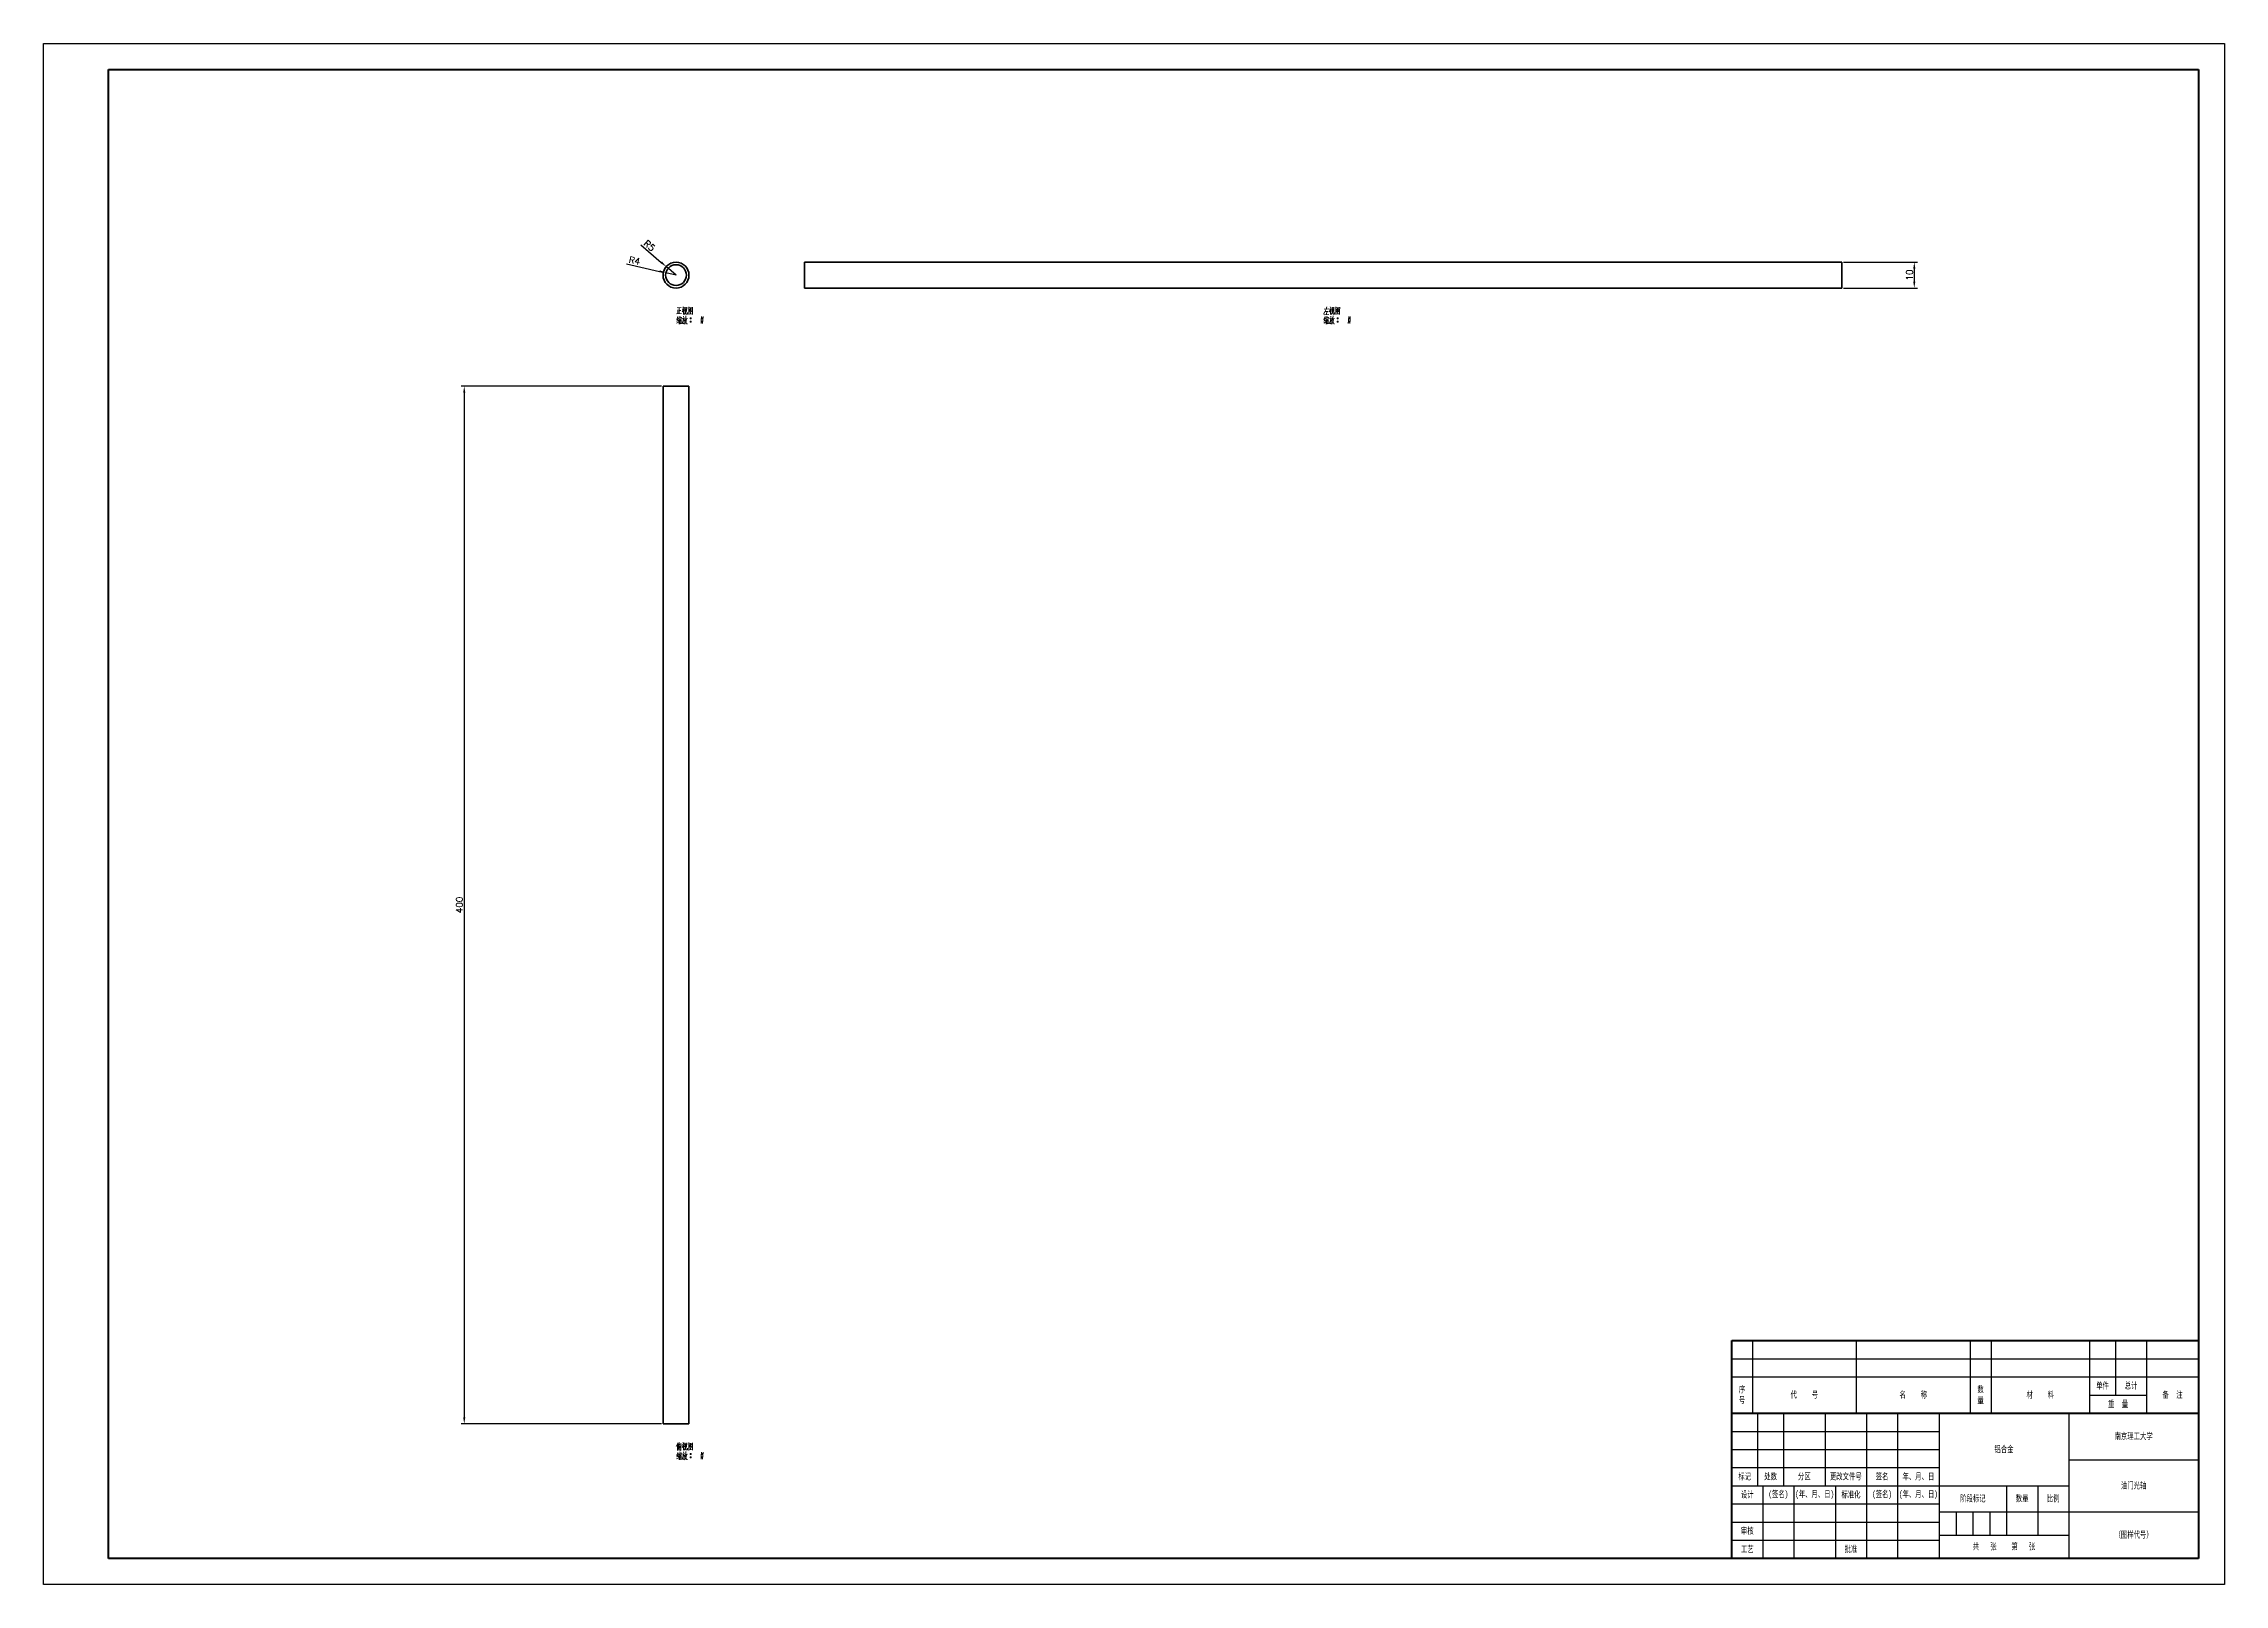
# Model space of a CAD drawing. Header units: millimetres. Extents: x 1577 to 2418, y 546 to 1140.
import ezdxf

# ---------------------------------------------------------------- set-up
doc = ezdxf.new("R2010")
doc.units = ezdxf.units.MM
doc.header["$LTSCALE"] = 0.3
for name, color, linetype, lineweight in [('尺寸线', 3, 'Continuous', 25), ('粗实线', 7, 'Continuous', 50), ('细实线', 7, 'Continuous', 25), ('细文本', 7, 'Continuous', 25)]:
    doc.layers.add(name, color=color, linetype=linetype, lineweight=lineweight)
doc.styles.add('NUT Standard', font='simfang.ttf', dxfattribs={"width": 0.7, "height": 2.5})
doc.styles.get("Standard").update_dxf_attribs({"font": 'txt', "bigfont": 'gbcbig.shx'})
doc.dimstyles.new('ISO-25', dxfattribs={"dimtxt": 2.5, "dimasz": 2.5, "dimexe": 1.25, "dimexo": 0.625, "dimtad": 1, "dimtxsty": 'Standard', "dimcen": 2.5, "dimadec": 0, "dimazin": 0, "dimtfac": 1, "dimtmove": 0, "dimatfit": 3, "dimfxl": 1, "dimarcsym": 0})

# ---------------------------------------------------------------- blocks, each defined once
blk = doc.blocks.new('*D9')
at = {"layer": 'Defpoints', "color": 0, "transparency": 16777216}
for p in [(1816.1, 1008.23), (1739.44, 608.23), (1816.1, 608.23)]:
    blk.add_point(p, dxfattribs=at)
at = {"layer": '尺寸线', "color": 0, "lineweight": -2, "transparency": 16777216}
for p, q in [((1815.47, 1008.23), (1738.19, 1008.23)), ((1739.44, 1005.73), (1739.44, 610.73)), ((1815.47, 608.23), (1738.19, 608.23))]:
    blk.add_line(p, q, dxfattribs=at)
at = {"layer": '尺寸线', "color": 0, "transparency": 16777216}
for points in [[(1739.02, 1005.73), (1739.85, 1005.73), (1739.44, 1008.23)], [(1739.02, 610.73), (1739.85, 610.73), (1739.44, 608.23)]]:
    blk.add_solid(points, dxfattribs=at)
at = {"layer": '尺寸线', "color": 0, "transparency": 16777216, "insert": (1737.56, 808.23), "char_height": 2.5, "attachment_point": 5, "rotation": 90}
blk.add_mtext('400', dxfattribs=at)
blk = doc.blocks.new('*D10')
at = {"layer": 'Defpoints', "color": 0, "transparency": 16777216}
for p in [(2270.67, 1056.06), (2270.67, 1046.06), (2298.63, 1046.06)]:
    blk.add_point(p, dxfattribs=at)
at = {"layer": '尺寸线', "color": 0, "lineweight": -2, "transparency": 16777216}
for p, q in [((2271.29, 1056.06), (2299.88, 1056.06)), ((2298.63, 1053.56), (2298.63, 1048.56)), ((2271.29, 1046.06), (2299.88, 1046.06))]:
    blk.add_line(p, q, dxfattribs=at)
at = {"layer": '尺寸线', "color": 0, "transparency": 16777216}
for points in [[(2298.22, 1053.56), (2299.05, 1053.56), (2298.63, 1056.06)], [(2298.22, 1048.56), (2299.05, 1048.56), (2298.63, 1046.06)]]:
    blk.add_solid(points, dxfattribs=at)
at = {"layer": '尺寸线', "color": 0, "transparency": 16777216, "insert": (2296.76, 1051.06), "char_height": 2.5, "attachment_point": 5, "rotation": 90}
blk.add_mtext('10', dxfattribs=at)
blk = doc.blocks.new('*D11')
at = {"layer": 'Defpoints', "color": 0, "transparency": 16777216}
for p in [(1817.2, 1051.95), (1821.1, 1051.06)]:
    blk.add_point(p, dxfattribs=at)
at = {"layer": '尺寸线', "color": 0, "lineweight": -2, "transparency": 16777216}
for p, q in [((1802.07, 1055.4), (1814.76, 1052.51)), ((1821.1, 1051.06), (1817.2, 1051.95))]:
    blk.add_line(p, q, dxfattribs=at)
at = {"layer": '尺寸线', "color": 0, "transparency": 16777216}
blk.add_solid([(1814.85, 1052.91), (1814.67, 1052.1), (1817.2, 1051.95)], dxfattribs=at)
at = {"layer": '尺寸线', "color": 0, "transparency": 16777216, "insert": (1805.13, 1056.63), "char_height": 2.5, "attachment_point": 5, "rotation": 347.1546}
blk.add_mtext('R4', dxfattribs=at)
blk = doc.blocks.new('*D12')
at = {"layer": 'Defpoints', "color": 0, "transparency": 16777216}
for p in [(1817.32, 1054.33), (1821.1, 1051.06)]:
    blk.add_point(p, dxfattribs=at)
at = {"layer": '尺寸线', "color": 0, "lineweight": -2, "transparency": 16777216}
for p, q in [((1807.57, 1062.76), (1815.43, 1055.97)), ((1821.1, 1051.06), (1817.32, 1054.33))]:
    blk.add_line(p, q, dxfattribs=at)
at = {"layer": '尺寸线', "color": 0, "transparency": 16777216}
blk.add_solid([(1815.7, 1056.28), (1815.15, 1055.65), (1817.32, 1054.33)], dxfattribs=at)
at = {"layer": '尺寸线', "color": 0, "transparency": 16777216, "insert": (1810.85, 1062.41), "char_height": 2.5, "attachment_point": 5, "rotation": 319.14542}
blk.add_mtext('R5', dxfattribs=at)

msp = doc.modelspace()

# ---------------------------------------------------------------- linework, layer by layer
at = {"color": 7, "lineweight": 35}
for p, q in [((1870.665, 1051.063), (1870.665, 1056.063)), ((1870.665, 1056.063), (2270.665, 1056.063)), ((2270.665, 1051.063), (2270.665, 1056.063)), ((1870.665, 1046.063), (1870.665, 1051.063)), ((1870.665, 1046.063), (2270.665, 1046.063)), ((2270.665, 1046.063), (2270.665, 1051.063)), ((1816.099, 1008.226), (1816.099, 608.226)), ((1816.099, 1008.226), (1826.099, 1008.226)), ((1826.099, 1008.226), (1826.099, 608.226)), ((1816.099, 608.226), (1826.099, 608.226))]:
    msp.add_line(p, q, dxfattribs=at)
msp.add_line((2408.22, 640.299), (2408.22, 556.299))
at = {"color": 7, "lineweight": 13}
for points in [[(1821.274, 1036.088), (1823.234, 1036.193)], [(1821.834, 1035.038), (1821.379, 1033.953)], [(1821.554, 1038.503), (1823.059, 1038.573)], [(1821.834, 1037.698), (1821.834, 1036.123)], [(1822.149, 1034.723), (1822.044, 1034.163)], [(1822.149, 1034.583), (1823.199, 1034.723)], [(1822.324, 1038.503), (1822.324, 1037.348), (1822.324, 1036.158)], [(1822.324, 1037.383), (1822.954, 1037.453)], [(1822.534, 1035.213), (1822.709, 1034.828)], [(1823.234, 1034.828), (1823.094, 1034.373)], [(1824.144, 1038.118), (1823.969, 1037.628), (1823.479, 1036.893)], [(1824.004, 1034.443), (1823.899, 1033.533), (1823.794, 1033.113), (1823.479, 1032.238)], [(1823.514, 1037.908), (1824.074, 1037.978)], [(1823.514, 1034.373), (1824.564, 1034.513)], [(1823.794, 1038.783), (1824.074, 1038.363)], [(1823.969, 1037.628), (1823.969, 1035.843)], [(1823.969, 1037.453), (1824.284, 1037.138)], [(1824.004, 1035.283), (1824.109, 1034.723)], [(1824.074, 1035.843), (1824.354, 1036.123)], [(1824.354, 1036.123), (1824.599, 1036.473)], [(1824.564, 1038.748), (1824.564, 1037.068)], [(1825.229, 1038.573), (1824.564, 1038.503)], [(1824.774, 1037.103), (1824.599, 1036.473)], [(1824.844, 1034.583), (1824.704, 1033.953)], [(1824.879, 1038.153), (1824.774, 1037.103)], [(1824.914, 1035.318), (1824.844, 1034.583)], [(1824.914, 1036.123), (1824.914, 1037.208)], [(1825.054, 1036.018), (1824.914, 1036.123)], [(1825.474, 1036.018), (1825.054, 1036.018)], [(1825.159, 1036.998), (1825.229, 1038.678)], [(1825.474, 1036.648), (1825.474, 1036.018)], [(1825.999, 1038.783), (1825.999, 1037.313), (1825.999, 1035.808)], [(1825.999, 1038.748), (1825.999, 1037.348), (1825.999, 1035.948)], [(1827.469, 1038.608), (1825.999, 1038.468)], [(1825.999, 1036.053), (1827.364, 1036.158)], [(1826.069, 1036.858), (1826.559, 1037.278)], [(1826.769, 1038.328), (1826.209, 1037.523)], [(1826.524, 1037.768), (1827.224, 1037.033)], [(1826.524, 1036.683), (1826.874, 1036.298)], [(1826.559, 1037.978), (1827.014, 1038.048)], [(1826.559, 1037.278), (1826.769, 1037.558)], [(1826.559, 1034.513), (1826.874, 1034.513)], [(1826.629, 1037.068), (1826.874, 1036.788)], [(1826.769, 1037.558), (1827.119, 1038.188)], [(1827.224, 1037.033), (1827.399, 1037.068)], [(1827.434, 1035.878), (1827.434, 1035.983), (1827.364, 1036.158)], [(1827.434, 1035.983), (1827.434, 1037.348), (1827.469, 1038.748)], [(1830.969, 1035.143), (1830.864, 1033.743), (1830.759, 1032.343)], [(1831.004, 1034.513), (1831.319, 1034.513)], [(1831.564, 1035.143), (1831.459, 1033.743), (1831.354, 1032.343)], [(2071.365, 1036.893), (2070.805, 1036.018)], [(2071.4, 1035.038), (2070.946, 1033.953)], [(2071.015, 1037.873), (2072.835, 1038.013)], [(2071.12, 1035.773), (2072.835, 1035.878)], [(2071.821, 1037.943), (2071.365, 1036.893)], [(2071.506, 1036.963), (2072.59, 1037.068)], [(2071.715, 1034.723), (2071.61, 1034.163)], [(2071.715, 1034.583), (2072.765, 1034.723)], [(2072.03, 1038.888), (2071.821, 1037.943)], [(2072.03, 1036.998), (2071.995, 1035.808)], [(2072.1, 1035.213), (2072.275, 1034.828)], [(2072.8, 1034.828), (2072.66, 1034.373)], [(2073.71, 1038.118), (2073.535, 1037.628), (2073.045, 1036.893)], [(2073.571, 1034.443), (2073.465, 1033.533), (2073.36, 1033.113), (2073.045, 1032.238)], [(2073.08, 1037.908), (2073.64, 1037.978)], [(2073.08, 1034.373), (2074.131, 1034.513)], [(2073.36, 1038.783), (2073.64, 1038.363)], [(2073.535, 1037.628), (2073.535, 1035.843)], [(2073.535, 1037.453), (2073.85, 1037.138)], [(2073.571, 1035.283), (2073.675, 1034.723)], [(2073.64, 1035.843), (2073.92, 1036.123)], [(2073.92, 1036.123), (2074.165, 1036.473)], [(2074.131, 1038.748), (2074.131, 1037.068)], [(2074.795, 1038.573), (2074.131, 1038.503)], [(2074.34, 1037.103), (2074.165, 1036.473)], [(2074.41, 1034.583), (2074.27, 1033.953)], [(2074.446, 1038.153), (2074.34, 1037.103)], [(2074.48, 1035.318), (2074.41, 1034.583)], [(2074.48, 1036.123), (2074.48, 1037.208)], [(2074.62, 1036.018), (2074.48, 1036.123)], [(2075.04, 1036.018), (2074.62, 1036.018)], [(2074.725, 1036.998), (2074.795, 1038.678)], [(2075.04, 1036.648), (2075.04, 1036.018)], [(2075.565, 1038.783), (2075.565, 1037.313), (2075.565, 1035.808)], [(2075.565, 1038.748), (2075.565, 1037.348), (2075.565, 1035.948)], [(2077.035, 1038.608), (2075.565, 1038.468)], [(2075.565, 1036.053), (2076.93, 1036.158)], [(2075.635, 1036.858), (2076.125, 1037.278)], [(2076.335, 1038.328), (2075.775, 1037.523)], [(2076.09, 1037.768), (2076.79, 1037.033)], [(2076.09, 1036.683), (2076.44, 1036.298)], [(2076.125, 1037.978), (2076.58, 1038.048)], [(2076.125, 1037.278), (2076.335, 1037.558)], [(2076.125, 1034.513), (2076.44, 1034.513)], [(2076.196, 1037.068), (2076.44, 1036.788)], [(2076.335, 1037.558), (2076.685, 1038.188)], [(2076.79, 1037.033), (2076.965, 1037.068)], [(2077, 1035.878), (2077, 1035.983), (2076.93, 1036.158)], [(2077, 1035.983), (2077, 1037.348), (2077.035, 1038.748)], [(2080.535, 1035.143), (2080.43, 1033.743), (2080.325, 1032.343)], [(2080.571, 1034.513), (2080.885, 1034.513)], [(2081.131, 1035.143), (2081.025, 1033.743), (2080.92, 1032.343)], [(1821.309, 1032.588), (1822.009, 1032.973)], [(1821.764, 1034.023), (1821.344, 1033.883)], [(1821.414, 1033.253), (1821.939, 1033.428)], [(1821.904, 1034.268), (1821.449, 1033.253)], [(1822.219, 1033.743), (1821.904, 1033.253)], [(1822.394, 1034.303), (1822.219, 1033.743)], [(1822.254, 1033.813), (1822.254, 1032.098)], [(1822.464, 1034.023), (1823.164, 1034.128)], [(1822.534, 1033.603), (1822.569, 1032.203)], [(1822.534, 1033.498), (1823.059, 1033.568)], [(1822.569, 1032.938), (1822.954, 1033.008)], [(1823.024, 1032.448), (1822.604, 1032.378)], [(1822.779, 1034.058), (1822.709, 1033.498)], [(1823.094, 1033.673), (1823.024, 1032.273)], [(1824.319, 1033.953), (1824.214, 1033.113), (1824.074, 1032.273), (1823.864, 1032.553)], [(1823.934, 1033.778), (1824.319, 1033.848)], [(1824.704, 1032.693), (1824.319, 1032.168)], [(1824.704, 1033.953), (1824.529, 1033.393)], [(1824.634, 1033.708), (1825.194, 1032.273)], [(1824.984, 1033.323), (1824.704, 1032.693)], [(1824.774, 1034.198), (1825.474, 1034.338)], [(1825.194, 1034.268), (1824.984, 1033.323)], [(1825.194, 1032.273), (1825.509, 1032.273)], [(1826.524, 1034.408), (1826.909, 1034.408)], [(1826.524, 1033.148), (1826.909, 1033.148)], [(1826.559, 1034.268), (1826.874, 1034.268)], [(1826.559, 1033.253), (1826.874, 1033.253)], [(1826.559, 1033.008), (1826.874, 1033.008)], [(1830.969, 1034.408), (1831.354, 1034.408)], [(1830.969, 1033.148), (1831.354, 1033.148)], [(1831.004, 1034.268), (1831.319, 1034.268)], [(1831.004, 1033.253), (1831.319, 1033.253)], [(1831.004, 1033.008), (1831.319, 1033.008)], [(2070.875, 1032.588), (2071.575, 1032.973)], [(2071.33, 1034.023), (2070.91, 1033.883)], [(2070.98, 1033.253), (2071.506, 1033.428)], [(2071.47, 1034.268), (2071.015, 1033.253)], [(2071.785, 1033.743), (2071.47, 1033.253)], [(2071.96, 1034.303), (2071.785, 1033.743)], [(2071.821, 1033.813), (2071.821, 1032.098)], [(2072.03, 1034.023), (2072.73, 1034.128)], [(2072.1, 1033.603), (2072.135, 1032.203)], [(2072.1, 1033.498), (2072.625, 1033.568)], [(2072.135, 1032.938), (2072.52, 1033.008)], [(2072.59, 1032.448), (2072.17, 1032.378)], [(2072.345, 1034.058), (2072.275, 1033.498)], [(2072.66, 1033.673), (2072.59, 1032.273)], [(2073.885, 1033.953), (2073.78, 1033.113), (2073.64, 1032.273), (2073.43, 1032.553)], [(2073.5, 1033.778), (2073.885, 1033.848)], [(2074.27, 1032.693), (2073.885, 1032.168)], [(2074.27, 1033.953), (2074.095, 1033.393)], [(2074.2, 1033.708), (2074.76, 1032.273)], [(2074.55, 1033.323), (2074.27, 1032.693)], [(2074.34, 1034.198), (2075.04, 1034.338)], [(2074.76, 1034.268), (2074.55, 1033.323)], [(2074.76, 1032.273), (2075.075, 1032.273)], [(2076.09, 1034.408), (2076.475, 1034.408)], [(2076.09, 1033.148), (2076.475, 1033.148)], [(2076.125, 1034.268), (2076.44, 1034.268)], [(2076.125, 1033.253), (2076.44, 1033.253)], [(2076.125, 1033.008), (2076.44, 1033.008)], [(2080.535, 1034.408), (2080.92, 1034.408)], [(2080.535, 1033.148), (2080.92, 1033.148)], [(2080.571, 1034.268), (2080.885, 1034.268)], [(2080.571, 1033.253), (2080.885, 1033.253)], [(2080.571, 1033.008), (2080.885, 1033.008)], [(1821.904, 601.051), (1821.204, 599.441)], [(1821.834, 597.201), (1821.379, 596.116)], [(1821.659, 600.386), (1821.659, 599.161), (1821.659, 597.901)], [(1821.939, 598.636), (1821.764, 598.006)], [(1822.044, 599.266), (1821.939, 598.636)], [(1822.079, 600.561), (1822.044, 599.266)], [(1822.079, 600.316), (1823.199, 600.491)], [(1822.359, 599.686), (1822.114, 599.231)], [(1822.464, 600.211), (1822.359, 599.686)], [(1822.359, 599.686), (1822.359, 597.936)], [(1822.464, 601.016), (1822.674, 600.526)], [(1822.464, 599.511), (1823.269, 599.651)], [(1822.534, 599.266), (1822.674, 598.846)], [(1822.534, 597.376), (1822.709, 596.991)], [(1822.919, 597.901), (1822.639, 598.356)], [(1822.919, 600.316), (1822.919, 599.126), (1822.919, 597.901)], [(1824.144, 600.281), (1823.969, 599.791), (1823.479, 599.056)], [(1823.514, 600.071), (1824.074, 600.141)], [(1823.794, 600.946), (1824.074, 600.526)], [(1823.969, 599.791), (1823.969, 598.006)], [(1823.969, 599.616), (1824.284, 599.301)], [(1824.004, 597.446), (1824.109, 596.886)], [(1824.074, 598.006), (1824.354, 598.286)], [(1824.354, 598.286), (1824.599, 598.636)], [(1824.564, 600.911), (1824.564, 599.231)], [(1825.229, 600.736), (1824.564, 600.666)], [(1824.774, 599.266), (1824.599, 598.636)], [(1824.879, 600.316), (1824.774, 599.266)], [(1824.914, 597.481), (1824.844, 596.746)], [(1824.914, 598.286), (1824.914, 599.371)], [(1825.054, 598.181), (1824.914, 598.286)], [(1825.474, 598.181), (1825.054, 598.181)], [(1825.159, 599.161), (1825.229, 600.841)], [(1825.474, 598.811), (1825.474, 598.181)], [(1825.999, 600.946), (1825.999, 599.476), (1825.999, 597.971)], [(1825.999, 600.911), (1825.999, 599.511), (1825.999, 598.111)], [(1827.469, 600.771), (1825.999, 600.631)], [(1825.999, 598.216), (1827.364, 598.321)], [(1826.069, 599.021), (1826.559, 599.441)], [(1826.769, 600.491), (1826.209, 599.686)], [(1826.524, 599.931), (1827.224, 599.196)], [(1826.524, 598.846), (1826.874, 598.461)], [(1826.559, 600.141), (1827.014, 600.211)], [(1826.559, 599.441), (1826.769, 599.721)], [(1826.629, 599.231), (1826.874, 598.951)], [(1826.769, 599.721), (1827.119, 600.351)], [(1827.224, 599.196), (1827.399, 599.231)], [(1827.434, 598.041), (1827.434, 598.146), (1827.364, 598.321)], [(1827.434, 598.146), (1827.434, 599.511), (1827.469, 600.911)], [(1830.969, 597.306), (1830.864, 595.906), (1830.759, 594.506)], [(1831.564, 597.306), (1831.459, 595.906), (1831.354, 594.506)], [(1821.309, 594.751), (1822.009, 595.136)], [(1821.764, 596.186), (1821.344, 596.046)], [(1821.414, 595.416), (1821.939, 595.591)], [(1821.904, 596.431), (1821.449, 595.416)], [(1822.219, 595.906), (1821.904, 595.416)], [(1822.149, 596.886), (1822.044, 596.326)], [(1822.149, 596.746), (1823.199, 596.886)], [(1822.394, 596.466), (1822.219, 595.906)], [(1822.254, 595.976), (1822.254, 594.261)], [(1822.464, 596.186), (1823.164, 596.291)], [(1822.534, 595.766), (1822.569, 594.366)], [(1822.534, 595.661), (1823.059, 595.731)], [(1822.569, 595.101), (1822.954, 595.171)], [(1823.024, 594.611), (1822.604, 594.541)], [(1822.779, 596.221), (1822.709, 595.661)], [(1823.094, 595.836), (1823.024, 594.436)], [(1823.234, 596.991), (1823.094, 596.536)], [(1824.004, 596.606), (1823.899, 595.696), (1823.794, 595.276), (1823.479, 594.401)], [(1823.514, 596.536), (1824.564, 596.676)], [(1824.319, 596.116), (1824.214, 595.276), (1824.074, 594.436), (1823.864, 594.716)], [(1823.934, 595.941), (1824.319, 596.011)], [(1824.704, 594.856), (1824.319, 594.331)], [(1824.704, 596.116), (1824.529, 595.556)], [(1824.634, 595.871), (1825.194, 594.436)], [(1824.844, 596.746), (1824.704, 596.116)], [(1824.984, 595.486), (1824.704, 594.856)], [(1824.774, 596.361), (1825.474, 596.501)], [(1825.194, 596.431), (1824.984, 595.486)], [(1825.194, 594.436), (1825.509, 594.436)], [(1826.524, 596.571), (1826.909, 596.571)], [(1826.524, 595.311), (1826.909, 595.311)], [(1826.559, 596.676), (1826.874, 596.676)], [(1826.559, 596.431), (1826.874, 596.431)], [(1826.559, 595.416), (1826.874, 595.416)], [(1826.559, 595.171), (1826.874, 595.171)], [(1830.969, 596.571), (1831.354, 596.571)], [(1830.969, 595.311), (1831.354, 595.311)], [(1831.004, 596.676), (1831.319, 596.676)], [(1831.004, 596.431), (1831.319, 596.431)], [(1831.004, 595.416), (1831.319, 595.416)], [(1831.004, 595.171), (1831.319, 595.171)]]:
    msp.add_lwpolyline(points, dxfattribs=at)
for points in [[(1826.629, 1034.198), (1826.804, 1034.198), (1826.909, 1034.303), (1826.909, 1034.478), (1826.804, 1034.583), (1826.629, 1034.583), (1826.524, 1034.478), (1826.524, 1034.303)], [(1831.074, 1034.198), (1831.249, 1034.198), (1831.354, 1034.303), (1831.354, 1034.478), (1831.249, 1034.583), (1831.074, 1034.583), (1830.969, 1034.478), (1830.969, 1034.303)], [(2076.196, 1034.198), (2076.37, 1034.198), (2076.475, 1034.303), (2076.475, 1034.478), (2076.37, 1034.583), (2076.196, 1034.583), (2076.09, 1034.478), (2076.09, 1034.303)], [(2080.64, 1034.198), (2080.815, 1034.198), (2080.92, 1034.303), (2080.92, 1034.478), (2080.815, 1034.583), (2080.64, 1034.583), (2080.535, 1034.478), (2080.535, 1034.303)], [(1826.629, 1032.938), (1826.804, 1032.938), (1826.909, 1033.043), (1826.909, 1033.218), (1826.804, 1033.323), (1826.629, 1033.323), (1826.524, 1033.218), (1826.524, 1033.043)], [(1831.074, 1032.938), (1831.249, 1032.938), (1831.354, 1033.043), (1831.354, 1033.218), (1831.249, 1033.323), (1831.074, 1033.323), (1830.969, 1033.218), (1830.969, 1033.043)], [(2076.196, 1032.938), (2076.37, 1032.938), (2076.475, 1033.043), (2076.475, 1033.218), (2076.37, 1033.323), (2076.196, 1033.323), (2076.09, 1033.218), (2076.09, 1033.043)], [(2080.64, 1032.938), (2080.815, 1032.938), (2080.92, 1033.043), (2080.92, 1033.218), (2080.815, 1033.323), (2080.64, 1033.323), (2080.535, 1033.218), (2080.535, 1033.043)], [(1826.629, 596.361), (1826.804, 596.361), (1826.909, 596.466), (1826.909, 596.641), (1826.804, 596.746), (1826.629, 596.746), (1826.524, 596.641), (1826.524, 596.466)], [(1826.629, 595.101), (1826.804, 595.101), (1826.909, 595.206), (1826.909, 595.381), (1826.804, 595.486), (1826.629, 595.486), (1826.524, 595.381), (1826.524, 595.206)], [(1831.074, 596.361), (1831.249, 596.361), (1831.354, 596.466), (1831.354, 596.641), (1831.249, 596.746), (1831.074, 596.746), (1830.969, 596.641), (1830.969, 596.466)], [(1831.074, 595.101), (1831.249, 595.101), (1831.354, 595.206), (1831.354, 595.381), (1831.249, 595.486), (1831.074, 595.486), (1830.969, 595.381), (1830.969, 595.206)]]:
    msp.add_lwpolyline(points, close=True, dxfattribs=at)
at = {"color": 7, "lineweight": 35}
for radius in [5, 4]:
    msp.add_circle((1821.099, 1051.063), radius, dxfattribs=at)
at = {"layer": '粗实线'}
for p, q in [((1602.22, 556.299), (1602.22, 1130.299)), ((1602.22, 1130.299), (2408.22, 1130.299)), ((2408.22, 1130.299), (2408.22, 556.299)), ((2228.22, 640.299), (2408.22, 640.299)), ((2228.22, 556.299), (2228.22, 640.299)), ((2228.22, 612.299), (2408.22, 612.299)), ((2408.22, 556.299), (1602.22, 556.299))]:
    msp.add_line(p, q, dxfattribs=at)
at = {"layer": '细实线'}
for p, q in [((1577.22, 1140.299), (2418.22, 1140.299)), ((1577.22, 546.299), (1577.22, 1140.299)), ((2418.22, 1140.299), (2418.22, 546.299)), ((2236.22, 640.299), (2236.22, 612.299)), ((2276.22, 640.299), (2276.22, 612.299)), ((2320.22, 640.299), (2320.22, 612.299)), ((2328.22, 640.299), (2328.22, 612.299)), ((2366.22, 640.299), (2366.22, 612.299)), ((2376.22, 640.299), (2376.22, 619.299)), ((2388.22, 640.299), (2388.22, 612.299)), ((2228.22, 633.299), (2408.22, 633.299)), ((2228.22, 626.299), (2408.22, 626.299)), ((2366.22, 619.299), (2388.22, 619.299)), ((2238.22, 612.299), (2238.22, 584.299)), ((2248.22, 612.299), (2248.22, 584.299)), ((2264.22, 612.299), (2264.22, 584.299)), ((2280.22, 612.299), (2280.22, 584.299)), ((2292.22, 612.299), (2292.22, 584.299)), ((2308.22, 612.299), (2308.22, 556.299)), ((2358.22, 612.299), (2358.22, 556.299)), ((2228.22, 605.299), (2308.22, 605.299)), ((2228.22, 598.299), (2308.22, 598.299)), ((2228.22, 591.299), (2308.22, 591.299)), ((2358.22, 594.299), (2408.22, 594.299)), ((2228.22, 584.299), (2358.22, 584.299)), ((2240.22, 584.299), (2240.22, 556.299)), ((2252.22, 584.299), (2252.22, 556.299)), ((2268.22, 584.299), (2268.22, 556.299)), ((2280.22, 584.299), (2280.22, 556.299)), ((2292.22, 584.299), (2292.22, 556.299)), ((2334.22, 584.299), (2334.22, 565.299)), ((2346.22, 584.299), (2346.22, 565.299)), ((2228.22, 577.299), (2308.22, 577.299)), ((2308.22, 574.299), (2408.22, 574.299)), ((2314.72, 574.299), (2314.72, 565.299)), ((2321.22, 574.299), (2321.22, 565.299)), ((2327.72, 574.299), (2327.72, 565.299)), ((2228.22, 570.299), (2308.22, 570.299)), ((2308.22, 565.299), (2358.22, 565.299)), ((2228.22, 563.299), (2308.22, 563.299)), ((2418.22, 546.299), (1577.22, 546.299))]:
    msp.add_line(p, q, dxfattribs=at)

# ---------------------------------------------------------------- texts
at = {"layer": '粗实线', "char_height": 2.5, "width": 12, "attachment_point": 5, "style": 'NUT Standard'}
for s, insert in [('工艺', (2234.22, 559.799)), ('批准', (2274.22, 559.799))]:
    msp.add_mtext(s, dxfattribs=dict(at, insert=insert))
at = {"layer": '细文本', "char_height": 2.5, "attachment_point": 5, "style": 'NUT Standard'}
for s, insert, width in [('序\\P号', (2232.22, 619.299), 8), ('数\\P量', (2324.22, 619.299), 8), ('单件', (2371.22, 622.799), 10), ('总计', (2382.22, 622.799), 12), ('代    号', (2256.22, 619.299), 40), ('名    称', (2298.22, 619.299), 44), ('材    料', (2347.22, 619.299), 38), ('重  量', (2377.22, 615.799), 22), ('备  注', (2398.22, 619.299), 20), ('铝合金', (2333.22, 598.299), 50), ('南京理工大学', (2383.22, 603.299), 50), ('标记', (2233.22, 587.799), 10), ('处数', (2243.22, 587.799), 10), ('分区', (2256.22, 587.799), 16), ('更改文件号', (2272.22, 587.799), 16), ('签名', (2286.22, 587.799), 12), ('年、月、日', (2300.22, 587.799), 16), ('设计', (2234.22, 580.799), 12), ('(签名)', (2246.22, 580.799), 12), ('(年、月、日)', (2260.22, 580.799), 16), ('标准化', (2274.22, 580.799), 12), ('(签名)', (2286.22, 580.799), 12), ('(年、月、日)', (2300.22, 580.799), 16), ('阶段标记', (2321.22, 579.299), 26), ('数量', (2340.22, 579.299), 12), ('比例', (2352.22, 579.299), 12), ('油门光轴', (2383.22, 584.299), 50), ('审核', (2234.22, 566.799), 12), ('（图样代号）', (2383.22, 565.299), 50), ('共   张    第   张', (2333.22, 560.799), 50)]:
    msp.add_mtext(s, dxfattribs=dict(at, insert=insert, width=width))

# ---------------------------------------------------------------- dimensions: what is measured, and where the dimension line sits
at = {"layer": '尺寸线'}
for mpoint, picture, middle in [((1817.317, 1054.333), '*D12', (1809.621, 1060.989)), ((1817.199, 1051.952), '*D11', (1804.714, 1054.799))]:
    dim = msp.add_radius_dim(center=(1821.099, 1051.063), mpoint=mpoint, dimstyle='ISO-25', dxfattribs=at)
    dim.commit()
    dim.dimension.update_dxf_attribs({"geometry": picture, "text_midpoint": middle, "dimtype": 164})
for base, p1, p2, picture, middle in [((2298.632, 1046.063), (2270.665, 1056.063), (2270.665, 1046.063), '*D10', (2296.757, 1051.063)), ((1739.437, 608.226), (1816.099, 1008.226), (1816.099, 608.226), '*D9', (1737.562, 808.226))]:
    dim = msp.add_linear_dim(base=base, p1=p1, p2=p2, angle=90, dimstyle='ISO-25', dxfattribs=at)
    dim.commit()
    dim.dimension.update_dxf_attribs({"geometry": picture, "text_midpoint": middle})

doc.saveas('drawing.dxf')
